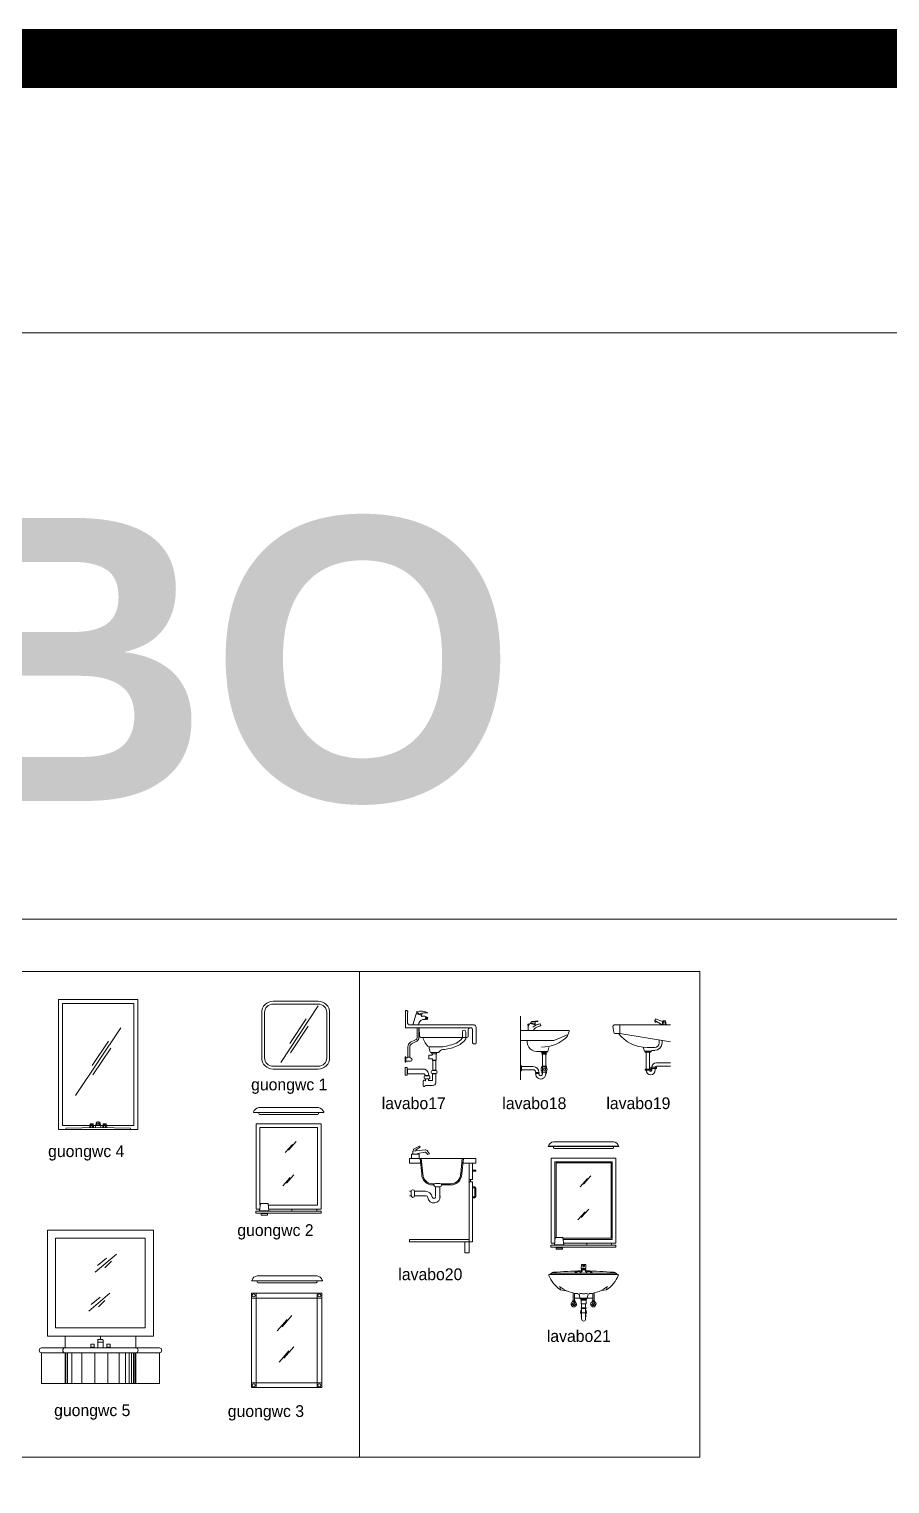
# Model space of a CAD drawing. Header units: inches. Extents: x 242965 to 445791, y 236206 to 423703.
# Drawn here: x 347251 to 354553, y 362299 to 374637 of the extents above; entities that cross this region are included whole.
import ezdxf

# ---------------------------------------------------------------- set-up
doc = ezdxf.new("R2010")
doc.units = ezdxf.units.IN
doc.header["$MEASUREMENT"] = 0
for name, color, linetype, lineweight in [('2', 181, 'Continuous', 20), ('8', 253, 'Continuous', 20), ('9', 251, 'Continuous', 13), ('e', 96, 'Continuous', 5)]:
    doc.layers.add(name, color=color, linetype=linetype, lineweight=lineweight)
doc.styles.add('PADTIC-TEXT KHUNG LON TIEU DE', font='', dxfattribs={"height": 800})
doc.styles.get('PADTIC-TEXT KHUNG LON TIEU DE').set_extended_font_data('.VnHelvetInsH', bold=True)

# ---------------------------------------------------------------- blocks, each defined once
blk = doc.blocks.new('lavabo21')
for p, q in [((-299, -37), (-299, -42)), ((246, -59), (-246, -59)), ((299, -37), (299, -42)), ((-275, -139), (275, -139)), ((-275, -861), (-275, -139)), ((-244, -170), (244, -170)), ((-244, -829), (-244, -170)), ((-233, -180), (233, -180)), ((-233, -813), (-233, -180)), ((233, -180), (233, -819)), ((244, -170), (244, -829)), ((275, -139), (275, -861)), ((-29, -382), (33, -312)), ((0, -360), (63, -289)), ((-48, -664), (14, -594)), ((-19, -642), (44, -571)), ((233, -819), (-174, -819)), ((244, -829), (-173, -829)), ((275, -861), (-169, -861)), ((28, -878), (28, -861)), ((238, -878), (238, -861)), ((-182, -878), (-182, -875)), ((-72, -1116), (-71, -1102)), ((-71, -1102), (-30, -1102)), ((-64, -1116), (-64, -1108)), ((-64, -1108), (-58, -1108)), ((-58, -1108), (-58, -1116)), ((-23, -1107), (-32, -1109)), ((-17, -1042), (-20, -1075)), ((-20, -1075), (-10, -1075)), ((-16, -1075), (-18, -1090)), ((0, -1042), (-17, -1042)), ((-10, -1075), (-12, -1097)), ((-8, -1042), (-7, -1060)), ((-7, -1060), (0, -1060)), ((-4, -1042), (-4, -1057)), ((-4, -1057), (1, -1058)), ((4, -1057), (0, -1058)), ((7, -1060), (0, -1060)), ((1, -1042), (18, -1042)), ((4, -1042), (4, -1057)), ((8, -1042), (7, -1060)), ((20, -1075), (11, -1075)), ((11, -1075), (13, -1097)), ((16, -1075), (18, -1090)), ((18, -1042), (20, -1075)), ((23, -1107), (32, -1109)), ((71, -1102), (31, -1102)), ((59, -1108), (59, -1116)), ((65, -1108), (59, -1108)), ((65, -1116), (65, -1108)), ((73, -1116), (71, -1102)), ((-289, -1127), (0, -1127)), ((-285, -1127), (-272, -1115)), ((-265, -1116), (0, -1116)), ((265, -1116), (0, -1116)), ((290, -1127), (0, -1127)), ((285, -1127), (273, -1115)), ((-195, -1256), (-197, -1242)), ((-195, -1256), (-147, -1264)), ((-88, -1351), (-88, -1283)), ((-86, -1355), (-79, -1355)), ((-77, -1351), (-77, -1285)), ((-77, -1326), (-31, -1326)), ((-31, -1327), (-34, -1301)), ((-31, -1327), (0, -1327)), ((-29, -1327), (-29, -1334)), ((-29, -1334), (0, -1334)), ((-24, -1335), (-24, -1339)), ((-24, -1339), (0, -1339)), ((-22, -1339), (0, -1339)), ((-20, -1339), (-20, -1344)), ((-20, -1344), (0, -1344)), ((-20, -1344), (-20, -1375)), ((31, -1327), (0, -1327)), ((29, -1334), (0, -1334)), ((23, -1339), (0, -1339)), ((25, -1339), (0, -1339)), ((21, -1344), (0, -1344)), ((21, -1339), (21, -1344)), ((21, -1344), (21, -1375)), ((25, -1335), (25, -1339)), ((29, -1327), (29, -1334)), ((31, -1327), (35, -1301)), ((31, -1326), (78, -1326)), ((78, -1351), (78, -1285)), ((87, -1355), (79, -1355)), ((89, -1351), (89, -1283)), ((196, -1256), (150, -1262)), ((196, -1256), (198, -1242)), ((1, -1408), (-21, -1408)), ((-21, -1408), (-21, -1415)), ((-21, -1415), (0, -1415)), ((-20, -1375), (0, -1375)), ((-16, -1476), (-20, -1476)), ((-20, -1476), (-20, -1483)), ((-16, -1375), (-16, -1408)), ((-16, -1415), (-16, -1503)), ((-16, -1452), (0, -1452)), ((21, -1375), (0, -1375)), ((0, -1408), (22, -1408)), ((22, -1415), (0, -1415)), ((16, -1452), (0, -1452)), ((16, -1375), (16, -1408)), ((16, -1415), (16, -1503)), ((16, -1476), (21, -1476)), ((21, -1476), (21, -1483)), ((22, -1408), (22, -1415)), ((-20, -1483), (-16, -1483)), ((21, -1483), (16, -1483))]:
    blk.add_line(p, q)
for points in [[(254, 0), (-254, 0)], [(-299, -37), (299, -37)], [(-299, -42), (299, -42)], [(-246, -861), (-275, -861)], [(-242, -829), (-244, -829)], [(-93, -1351), (-93, -1358), (-86, -1358)], [(-79, -1358), (-72, -1358), (-72, -1351), (-93, -1351)], [(80, -1358), (72, -1358), (72, -1351), (93, -1351)], [(93, -1351), (93, -1358), (87, -1358)]]:
    blk.add_lwpolyline(points)
for points in [[(-247, -875), (-240, -813), (-175, -813), (-167, -875)], [(-278, -895), (-278, -878), (275, -878), (275, -895)], [(-233, -899), (-233, -913), (-178, -913), (-178, -899)]]:
    blk.add_lwpolyline(points, close=True)
blk.add_lwpolyline([(-7, -1082, 0.161551), (-7, -1083, 0.106153), (-5, -1085, 0.070345), (-3, -1086, 0.056606), (0, -1086, 0.056606), (3, -1086, 0.070345), (5, -1085, 0.106153), (7, -1083, 0.161551), (8, -1082, 0.161551), (7, -1081, 0.106153), (5, -1079, 0.070345), (3, -1078, 0.056606), (0, -1078, 0.056606), (-3, -1078, 0.070345), (-5, -1079, 0.106153), (-7, -1081, 0.161551)], format="xyb", close=True)
for centre in [(-83, -1378), (83, -1378)]:
    blk.add_circle(centre, 3.67)
for centre, radius, start, end in [((-248, -51), 51, 96.9521, 164.7062), ((248, -51), 51, 15.2938, 83.0479), ((-245, -49), 9.28, 128.7696, 265.8374), ((245, -49), 9.28, 274.1626, 51.2304), ((-253, -1135), 27.5, 94.0069, 133.3929), ((240, -8170), 7080, 92.0974, 94.0069), ((-30, -1089), 12.6, 270, 356.8186), ((-26, -1093), 14.2, 282.7181, 343.1706), ((-2, -1085), 12.3, 77.7808, 130.8877), ((3, -1085), 12.3, 49.1123, 102.2192), ((27, -1093), 14.2, 196.8294, 257.2819), ((31, -1089), 12.6, 183.1814, 270), ((-239, -8170), 7080, 85.9931, 87.9026), ((254, -1135), 27.5, 46.6071, 85.9931), ((-289, -1132), 5.29, 90, 200.6744), ((-61, -1046), 249, 200.6744, 237.4562), ((-264, -1139), 22.6, 89.0608, 123.7467), ((-34, -1025), 264, 229.9685, 266.8275), ((34, -1025), 264, 273.1725, 310.0315), ((62, -1046), 249, 302.5438, 339.3256), ((265, -1139), 22.6, 56.2533, 90.9392), ((290, -1132), 5.29, 339.3256, 90), ((-194, -1239), 3.72, 51.3737, 213.1012), ((-83, -1378), 22.9, 115.9216, 60.9168), ((-127, -1352), 41.1, 304.1707, 355.5252), ((-41, -1354), 37.4, 180.7376, 237.6909), ((-49, -1304), 15, 8.1342, 86.8275), ((-1, -1169), 121, 254.1009, 270.2763), ((1, -1169), 121, 269.7237, 285.8991), ((50, -1304), 15, 93.1725, 171.8658), ((83, -1378), 22.9, 119.0832, 64.0784), ((42, -1354), 37.4, 302.3091, 359.2624), ((128, -1352), 41.1, 184.4748, 235.8293), ((195, -1239), 3.72, 326.8988, 124.8892), ((-83, -1428), 39.8, 63.2025, 115.9196), ((0, -1445), 25.4, 129.6667, 230.3333), ((0, -1445), 25.4, 309.6667, 50.3333), ((84, -1428), 39.8, 64.0804, 116.7975), ((1, -1504), 17, 178.4663, 268.4663), ((0, -1504), 17, 271.5337, 1.5337)]:
    blk.add_arc(centre, radius, start, end)
blk = doc.blocks.new('lavabo20')
for p, q in [((17, 706), (17, 742)), ((17, 742), (84, 742)), ((28, 764), (28, 742)), ((133, 780), (32, 769)), ((36, 784), (87, 810)), ((37, 769), (36, 784)), ((92, 801), (54, 779)), ((54, 779), (54, 771)), ((131, 760), (71, 749)), ((71, 749), (71, 742)), ((84, 742), (84, 706)), ((87, 810), (92, 801)), ((157, 739), (140, 757)), ((170, 746), (155, 769)), ((157, 739), (170, 746)), ((92, 706), (0, 706)), ((0, 706), (0, 678)), ((0, 706), (0, 668)), ((0, 668), (96, 668)), ((84, 706), (17, 706)), ((92, 706), (458, 706)), ((92, 706), (105, 576)), ((96, 668), (92, 706)), ((101, 706), (115, 577)), ((449, 706), (435, 577)), ((458, 706), (444, 576)), ((458, 706), (454, 668)), ((454, 668), (565, 668)), ((565, 706), (458, 706)), ((508, 527), (508, 668)), ((508, 668), (536, 668)), ((508, 649), (508, 541)), ((536, 668), (536, 527)), ((565, 668), (565, 706)), ((222, 495), (259, 495)), ((536, 527), (508, 527)), ((508, 527), (519, 527)), ((508, 508), (508, 527)), ((519, 508), (508, 508)), ((536, 508), (508, 508)), ((508, 508), (508, 0)), ((519, 527), (519, 508)), ((536, 607), (536, 598)), ((565, 607), (536, 607)), ((536, 598), (565, 598)), ((536, 0), (536, 508)), ((565, 598), (565, 607)), ((16, 429), (0, 429)), ((16, 391), (0, 391)), ((16, 427), (16, 390)), ((137, 429), (44, 429)), ((44, 427), (44, 390)), ((137, 391), (44, 391)), ((199, 492), (212, 492)), ((199, 482), (208, 482)), ((222, 386), (222, 467)), ((222, 467), (259, 467)), ((259, 376), (259, 467)), ((269, 492), (270, 492)), ((270, 492), (350, 492)), ((274, 482), (350, 482)), ((536, 466), (555, 466)), ((536, 457), (552, 457)), ((552, 381), (536, 381)), ((555, 372), (536, 372)), ((555, 453), (555, 385)), ((565, 457), (565, 381)), ((0, 19), (508, 19)), ((0, 0), (0, 19)), ((508, 0), (0, 0)), ((471, -94, 187), (471, 0, 187)), ((471, 0, 187), (508, 0, 187)), ((508, 19), (508, 0)), ((508, 0), (536, 0)), ((508, 0, 187), (508, -94, 187)), ((508, -94, 187), (471, -94, 187))]:
    blk.add_line(p, q)
for centre, radius, start, end in [((33, 764), 4.71, 98.3025, 180), ((133, 752), 7.53, 32.91, 107.5586), ((138, 761), 18.8, 24.8113, 105.381), ((199, 576), 94.1, 180, 270), ((199, 576), 84.7, 180, 270), ((222, 481), 14.1, 90, 270), ((259, 481), 14.1, 270, 90), ((350, 576), 84.7, 270, 0), ((350, 576), 94.1, 270, 0), ((30, 427), 14.1, 0, 180), ((30, 390), 14.1, 180, 0), ((137, 372), 56.5, 7.3416, 90), ((137, 372), 18.8, 7.3416, 90), ((208, 381), 52.2, 187.3416, 5.1771), ((208, 381), 14.5, 174.8229, 5.1771), ((552, 453), 3.76, 0, 90), ((552, 385), 3.76, 270, 360), ((555, 457), 9.41, 0, 90), ((555, 381), 9.41, 270, 0)]:
    blk.add_arc(centre, radius, start, end)
blk = doc.blocks.new('lavabo19')
for p, q in [((-128, 403), (-134, 387)), ((-134, 387), (-72, 350)), ((-68, 378), (-128, 403)), ((-66, 384), (-72, 350)), ((-42, 384), (-66, 384)), ((-59, 384), (-62, 350)), ((-49, 384), (-46, 351)), ((-36, 351), (-42, 384)), ((-488, 339), (-481, 286)), ((0, 350), (-478, 350)), ((-471, 278), (-431, 278)), ((-431, 350), (-431, 278)), ((-431, 278), (0, 206)), ((-232, 161), (-221, 127)), ((-221, 127), (-161, 127)), ((-214, 127), (-214, 118)), ((-206, 127), (-206, -34)), ((-134, 158), (-197, 158)), ((-177, 127), (-177, -34)), ((-168, 127), (-168, 118)), ((-161, 127), (-159, 135)), ((-134, 134), (-159, 134)), ((-96, 222), (-96, 197)), ((-72, 218), (-72, 197)), ((-214, 118), (-181, 118)), ((-168, 118), (-201, 118)), ((-120, 29), (0, 29)), ((-120, 0), (0, 0)), ((-216, -24), (-168, -24)), ((-216, -34), (-216, -24)), ((-168, -34), (-216, -34)), ((-168, -24), (-168, -34)), ((-167, -9), (-120, -9)), ((-167, -19), (-167, -9)), ((-120, -19), (-167, -19)), ((-158, -34), (-158, -10)), ((-129, -34), (-129, -10)), ((-120, -9), (-120, -19))]:
    blk.add_line(p, q)
for centre, radius, start, end in [((-125, 383), 9.71, 156.5196, 319.2681), ((-478, 340), 9.59, 90, 187.5946), ((-471, 288), 9.59, 187.5946, 270), ((-197, 468), 309, 217.7795, 269.9538), ((-134, 197), 62.3, 270, 0), ((-134, 197), 38.4, 270, 0), ((-120, -10), 38.4, 90, 180), ((-120, -10), 9.59, 90, 180), ((-168, -34), 38.4, 180, 0), ((-168, -34), 9.59, 180, 0)]:
    blk.add_arc(centre, radius, start, end)
blk = doc.blocks.new('lavabo18')
for p, q in [((0, 539), (0, 0)), ((404, 418), (0, 419)), ((128, 467), (83, 478)), ((168, 475), (128, 467)), ((171, 460), (152, 453)), ((403, 383), (283, 333)), ((413, 408), (397, 368)), ((283, 333), (0, 333)), ((172, 239), (176, 233)), ((224, 233), (176, 233)), ((181, 233), (183, 229)), ((181, 221), (183, 224)), ((181, 221), (183, 217)), ((217, 229), (183, 229)), ((217, 224), (183, 224)), ((217, 217), (183, 217)), ((187, 229), (187, 224)), ((187, 217), (187, 116)), ((214, 229), (214, 224)), ((214, 217), (214, 116)), ((220, 233), (217, 229)), ((220, 221), (217, 224)), ((220, 221), (217, 217)), ((228, 239), (224, 233)), ((107, 112), (9, 112)), ((105, 85), (9, 85)), ((129, 64), (129, 61)), ((129, 58), (129, 56)), ((129, 53), (129, 52)), ((156, 64), (156, 61)), ((156, 58), (156, 56)), ((156, 53), (156, 49)), ((181, 113), (183, 116)), ((181, 113), (183, 109)), ((217, 116), (183, 116)), ((217, 109), (183, 109)), ((187, 109), (187, 47)), ((214, 109), (214, 46)), ((220, 113), (217, 116)), ((220, 113), (217, 109))]:
    blk.add_line(p, q)
for points in [[(94, 491), (96, 495), (146, 499), (147, 493), (123, 490)], [(66, 445), (63, 472), (68, 473), (69, 455)], [(86, 479), (120, 473), (119, 468)], [(0, 125), (9, 114), (9, 82), (0, 71)], [(187, 64), (181, 64), (181, 57), (187, 57)], [(219, 57), (219, 64), (214, 64)], [(214, 57), (219, 57)]]:
    blk.add_lwpolyline(points)
for points in [[(83, 478), (77, 474, 0.18247), (65, 419), (106, 420)], [(120, 473), (123, 474), (123, 490), (94, 491, 0.205312), (86, 479, 0.772223)], [(103, 446), (112, 452, -0.103573), (168, 475), (171, 458), (153, 452), (150, 453), (150, 453)], [(106, 420, 0.235925), (109, 421, -0.112018), (150, 453, -2.483317)], [(240, 273), (232, 240), (156, 240, -0.505606), (57, 333)]]:
    blk.add_lwpolyline(points, format="xyb")
for points in [[(158, 58), (158, 61), (127, 61), (127, 58)], [(158, 53), (158, 56), (127, 56), (127, 53)]]:
    blk.add_lwpolyline(points, close=True)
blk.add_circle((200, 89), 9.15)
for centre, radius, start, end in [((404, 409), 9.6, 354.3107, 86.1399), ((182, 577), 300, 269.2794, 315.9637), ((105, 61), 24.6, 7.4507, 88.1702), ((105, 61), 51.4, 3.2909, 87.84), ((171, 49), 42.5, 176.0996, 3.7291), ((171, 49), 15.4, 179.1834, 3.9155), ((200, 89), 25.2, 128.3879, 51.6121)]:
    blk.add_arc(centre, radius, start, end)
blk = doc.blocks.new('lavabo17')
for p, q in [((1, 518), (9, 518)), ((1, 368), (1, 518)), ((20, 501), (20, 410)), ((144, 496), (139, 481)), ((34, 395), (583, 395)), ((143, 395), (45, 395)), ((93, 488), (64, 395)), ((95, 489), (136, 476)), ((116, 410), (111, 395)), ((139, 481), (120, 487)), ((136, 479), (135, 476)), ((136, 482), (136, 479)), ((136, 476), (136, 476)), ((174, 462), (170, 443)), ((170, 445), (175, 444)), ((174, 462), (179, 460)), ((179, 460), (175, 444)), ((175, 444), (176, 442)), ((181, 461), (176, 442)), ((176, 442), (182, 441)), ((179, 460), (181, 461)), ((181, 461), (186, 460)), ((186, 460), (182, 441)), ((182, 442), (188, 440)), ((186, 459), (192, 458)), ((192, 458), (188, 440)), ((601, 375), (601, 239)), ((561, 369), (1, 369)), ((82, 266), (45, 248)), ((87, 251), (52, 234)), ((101, 370), (101, 282)), ((116, 370), (116, 280)), ((121, 299), (119, 369)), ((522, 288), (133, 288)), ((485, 281), (485, 336)), ((513, 336), (513, 275)), ((534, 352), (534, 298)), ((571, 243), (571, 356)), ((-1, 124), (-1, 79)), ((5, 124), (-1, 124)), ((5, 79), (5, 124)), ((23, 210), (23, 121)), ((38, 210), (39, 122)), ((199, 134), (199, 112)), ((226, 139), (202, 139)), ((203, 208), (319, 208)), ((281, 161), (213, 161)), ((226, 160), (226, 150)), ((265, 160), (226, 160)), ((226, 150), (265, 150)), ((231, 150), (231, 143)), ((260, 150), (231, 150)), ((261, 98), (261, 148)), ((265, 150), (265, 160)), ((594, 233), (576, 233)), ((-1, 79), (5, 79)), ((0, 33), (0, -33)), ((16, 33), (0, 33)), ((5, 86), (44, 86)), ((6, 115), (6, 86)), ((13, 115), (6, 115)), ((16, -33), (16, 33)), ((18, -21), (18, 20)), ((18, 20), (166, 20)), ((39, 120), (23, 120)), ((204, 107), (226, 107)), ((230, 104), (230, 95)), ((230, 95), (259, 95)), ((260, 8), (230, 8)), ((233, 93), (233, 10)), ((259, 93), (233, 93)), ((233, 10), (259, 10)), ((259, 10), (259, 93)), ((0, -33), (16, -33)), ((159, -21), (18, -21)), ((153, -80), (155, -73)), ((153, -121), (153, -80)), ((155, -127), (153, -121)), ((155, -73), (166, -73)), ((160, -45), (160, -53)), ((166, -73), (169, -79)), ((169, -120), (166, -127)), ((199, -35), (167, -35)), ((199, -36), (169, -36)), ((169, -62), (199, -62)), ((169, -79), (172, -79)), ((232, -120), (169, -120)), ((172, -63), (198, -63)), ((172, -79), (172, -63)), ((198, -63), (198, -77)), ((198, -77), (201, -78)), ((201, -78), (227, -78)), ((208, -53), (208, -45)), ((220, -1), (220, -9)), ((230, -18), (260, -18)), ((230, -73), (230, -19)), ((230, -19), (260, -19)), ((260, -19), (260, -98)), ((269, -9), (269, -1)), ((166, -127), (155, -127))]:
    blk.add_line(p, q)
for centre, radius, start, end in [((96, 505), 1.47, 81.4902, 245.0786), ((74, 457), 51.6, 38.1339, 65.7188), ((112, 485), 17.3, 124.0249, 168.5399), ((133, 395), 117, 61.4293, 108.531), ((166, 401), 96.9, 76.9623, 117.5377), ((188, 498), 1.77, 270.5367, 29.2747), ((95, 487), 1.45, 89.6251, 167.6385), ((119, 492), 5.31, 218.2255, 298.2616), ((157, 398), 43, 78.606, 164.7217), ((142, 473), 6.04, 157.4538, 301.1834), ((155, 392), 76.9, 76.0994, 97.3664), ((166, 445), 4.42, 264.7888, 336.3175), ((173, 467), 2.241650517330076e-13, 250.3289, 225), ((171, 464), 3.75, 338.0029, 44.6398)]:
    blk.add_arc(centre, radius, start, end)
at = {"extrusion": (0, 0, -1)}
for centre, major_axis, start_param, end_param in [((7, 504), (-9.78, 9.78), 0.92473, 2.546613), ((36, 411), (11.3, 11.3), 2.52635, 3.867248), ((579, 373), (22.1, 0.5), -1.360688, -0.078669), ((68, 208), (-45.7, 0.4), 0.02148, 1.028783), ((75, 292), (-27.1, 0.2), 3.48963, 4.4639), ((75, 292), (42.4, 0.1), 0.287235, 1.290528), ((135, 301), (-9.59, 9.59), 4.058853, 5.365343), ((279, 316), (-133, 0), -0.949185, -0.219249), ((362, 386), (187, 2), 0.642227, 1.218192), ((359, 386), (-163, 4), 3.816945, 4.220425), ((499, 336), (9.89, 9.89), 3.926991, 7.068583), ((522, 300), (-8.67, 8.67), 2.532636, 3.957283), ((555, 352), (14.7, 14.7), 3.950874, 4.933578), ((553, 353), (-12.6, 12.6), 1.216122, 2.190019), ((68, 208), (30.4, 0.5), 3.202143, 4.177993), ((205, 133), (4.31, 4.31), 4.068142, 4.9624), ((330, 217), (129, 1), 2.708067, 3.08394), ((226, 143), (-2.97, 2.97), 2.409577, 3.97413), ((259, 147), (-2.08, 2.08), 1.250197, 2.023992), ((338, 117), (-72.4, 1.2), 0.650992, 1.289042), ((204, 838), (640, 0), 1.20533, 1.390884), ((307, 496), (310, 0), 1.170198, 1.533923), ((589, 247), (13, 13), 3.11675, 3.748867), ((594, 240), (-4.81, 4.81), 2.557727, 3.974731), ((11, 129), (-10.5, 10.5), 3.024575, 3.810712), ((46, 121), (5.03, 5.03), 2.650509, 3.793909), ((44, 100), (9.95, 9.95), -0.785398, 2.356194), ((140, -33), (58.4, 0.1), -1.117392, 0.041518), ((211, 120), (-10.9, 10.9), 4.46294, 4.918719), ((230, -1), (-6.65, 6.65), 5.497787, 7.068583), ((227, 104), (2.53, 2.53), -1.013617, 0.803265), ((258, 98), (-2.06, 2.06), 2.331871, 3.71303), ((260, -1), (-6.65, 6.65), 0.785398, 2.356194), ((151, -35), (11.7, 11.7), -0.258998, 0.757661), ((169, -45), (6.65, 6.65), 3.926991, 5.497787), ((169, -53), (-6.65, 6.65), 3.926991, 5.497787), ((199, -45), (6.65, 6.65), -0.785398, 0.785398), ((199, -53), (-6.65, 6.65), 2.356194, 3.926991), ((230, -9), (-6.65, 6.65), 3.926991, 5.497787), ((222, -71), (5.9, 5.9), 1.094469, 1.848373), ((230, -89), (-30.9, 0.5), 3.41349, 4.632934), ((260, -9), (6.65, 6.65), 0.785398, 2.356194)]:
    blk.add_ellipse(centre, major_axis=major_axis, ratio=1, start_param=start_param, end_param=end_param, dxfattribs=at)
blk = doc.blocks.new('guongwc5')
for p, q in [((-45, -356), (135, -204)), ((-24, -301), (52, -239)), ((38, -320), (93, -265)), ((-100, -687), (80, -535)), ((-79, -632), (-3, -570)), ((-17, -651), (38, -596)), ((-300, -1000), (-300, -900)), ((-82, -1000), (-82, -974)), ((-77, -969), (-58, -969)), ((-54, -974), (-54, -1000)), ((-22, -1000), (-22, -933)), ((-17, -928), (17, -928)), ((17, -952), (-17, -952)), ((0, -928), (0, -900)), ((22, -933), (22, -1000)), ((54, -974), (54, -1000)), ((77, -969), (58, -969)), ((82, -1000), (82, -974)), ((300, -1000), (300, -900)), ((-500, -1000), (500, -1000)), ((-500, -1040), (500, -1040)), ((-500, -1300), (-500, -1040)), ((-300, -1300), (-300, -1040)), ((-295, -1040), (-295, -1300)), ((-279, -1040), (-279, -1300)), ((-243, -1040), (-243, -1300)), ((-158, -1040), (-158, -1300)), ((-58, -994), (-77, -994)), ((-49, -1040), (-49, -1300)), ((-22, -1000), (22, -1000)), ((58, -994), (77, -994)), ((63, -1040), (63, -1300)), ((158, -1040), (158, -1300)), ((212, -1040), (212, -1300)), ((243, -1040), (243, -1300)), ((263, -1040), (263, -1300)), ((279, -1040), (279, -1300)), ((291, -1040), (291, -1300)), ((295, -1040), (295, -1300)), ((300, -1300), (300, -1040)), ((500, -1300), (500, -1040)), ((500, -1300), (-500, -1300))]:
    blk.add_line(p, q)
for points in [[(-450, 0), (450, 0), (450, -900), (-450, -900)], [(-380, -70), (380, -70), (380, -830), (-380, -830)]]:
    blk.add_lwpolyline(points, close=True)
for centre, radius, start, end in [((-78, -973), 4.46, 85.1972, 192.5372), ((-58, -973), 4.46, 347.4628, 94.8028), ((-17, -932), 4.46, 85.1972, 192.5372), ((-17, -948), 4.46, 167.4628, 274.8028), ((17, -932), 4.46, 347.4628, 94.8028), ((17, -948), 4.46, 265.1972, 12.5372), ((58, -973), 4.46, 85.1972, 192.5372), ((78, -973), 4.46, 347.4628, 94.8028), ((-500, -1020), 20, 90, 270), ((-300, -1020), 20, 90, 270), ((-78, -989), 4.46, 167.4628, 274.8028), ((-58, -989), 4.46, 265.1972, 12.5372), ((58, -989), 4.46, 167.4628, 274.8028), ((78, -989), 4.46, 265.1972, 12.5372), ((300, -1020), 20, 270, 90), ((500, -1020), 20, 270, 90)]:
    blk.add_arc(centre, radius, start, end)
blk = doc.blocks.new('guongwc4')
for p, q in [((192, 863), (-192, 288)), ((88, 751), (-50, 544)), ((106, 691), (-45, 464)), ((-336, 0), (336, 0)), ((-278, 0), (-273, 11)), ((-273, 11), (0, 17)), ((-72, 20), (-67, 48)), ((-67, 48), (-43, 48)), ((-60, 48), (-63, 20)), ((-51, 48), (-48, 20)), ((-43, 48), (-39, 20)), ((-22, 20), (-16, 55)), ((12, 48), (-13, 48)), ((-13, 48), (-13, 38)), ((-13, 38), (12, 38)), ((0, 48), (0, 65)), ((273, 11), (0, 17)), ((12, 38), (12, 48)), ((16, 55), (22, 20)), ((43, 48), (39, 20)), ((67, 48), (43, 48)), ((51, 48), (48, 20)), ((60, 48), (63, 20)), ((72, 20), (67, 48)), ((278, 0), (273, 11))]:
    blk.add_line(p, q)
blk.add_lwpolyline([(336, 0), (336, 1103), (-336, 1103), (-336, 0)])
blk.add_lwpolyline([(302, 34), (302, 1069), (-302, 1069), (-302, 34)], close=True)
for centre, radius, start, end in [((-4, 53), 12.1, 89.0735, 170.5377), ((-2, 190), 125, 269.0735, 270.9265), ((2, 190), 125, 269.0735, 270.9265), ((4, 53), 12.1, 9.4623, 90.9265)]:
    blk.add_arc(centre, radius, start, end)
blk = doc.blocks.new('guongwc3')
for p, q in [((254, 0), (-254, 0)), ((-299, -37), (-299, -42)), ((-299, -42), (299, -42)), ((246, -59), (-246, -59)), ((299, -37), (299, -42)), ((-303, -948), (-303, -148)), ((-303, -148), (294, -148)), ((-303, -188), (294, -188)), ((-263, -948), (-263, -148)), ((254, -948), (254, -148)), ((294, -948), (294, -148)), ((-83, -465), (1, -369)), ((-43, -433), (41, -337)), ((-28, -699), (56, -603)), ((-68, -731), (16, -635)), ((-303, -908), (294, -908)), ((-303, -948), (294, -948))]:
    blk.add_line(p, q)
for centre in [(-284, -166), (274, -166), (-284, -929), (274, -929)]:
    blk.add_circle(centre, 12.9)
for centre, radius, start, end in [((-248, -51), 51, 96.9521, 164.7062), ((248, -51), 51, 15.2938, 83.0479), ((-245, -49), 9.28, 128.7696, 265.8374), ((245, -49), 9.28, 274.1626, 51.2304)]:
    blk.add_arc(centre, radius, start, end)
blk = doc.blocks.new('guongwc2')
for p, q in [((-299, -37), (-299, -42)), ((246, -59), (-246, -59)), ((299, -37), (299, -42)), ((-275, -139), (275, -139)), ((-275, -861), (-275, -139)), ((-244, -170), (244, -170)), ((-244, -829), (-244, -170)), ((244, -170), (244, -829)), ((275, -139), (275, -861)), ((-29, -382), (33, -312)), ((0, -360), (63, -289)), ((-48, -664), (14, -594)), ((-19, -642), (44, -571)), ((244, -829), (-173, -829)), ((275, -861), (-169, -861)), ((28, -878), (28, -861)), ((238, -878), (238, -861)), ((-182, -878), (-182, -875))]:
    blk.add_line(p, q)
for points in [[(254, 0), (-254, 0)], [(-299, -42), (299, -42)], [(-246, -861), (-275, -861)], [(-242, -829), (-244, -829)]]:
    blk.add_lwpolyline(points)
for points in [[(-247, -875), (-240, -813), (-175, -813), (-167, -875)], [(-278, -895), (-278, -878), (275, -878), (275, -895)], [(-233, -899), (-233, -913), (-178, -913), (-178, -899)]]:
    blk.add_lwpolyline(points, close=True)
for centre, radius, start, end in [((-248, -51), 51, 96.9521, 164.7062), ((248, -51), 51, 15.2938, 83.0479), ((-245, -49), 9.28, 128.7696, 265.8374), ((245, -49), 9.28, 274.1626, 51.2304)]:
    blk.add_arc(centre, radius, start, end)
blk = doc.blocks.new('guongwc1')
for p, q in [((192, 537), (-127, 57)), ((89, 425), (-49, 218)), ((106, 364), (-45, 138))]:
    blk.add_line(p, q)
for points in [[(192, 0), (-192, 0, -0.414214), (-288, 96), (-288, 479, -0.414214), (-192, 575), (192, 575, -0.414214), (288, 479), (288, 96, -0.414214)], [(-192, 24, -0.414214), (-264, 96), (-264, 479, -0.414214), (-192, 551), (192, 551, -0.414214), (264, 479), (264, 96, -0.414214), (192, 24)]]:
    blk.add_lwpolyline(points, format="xyb", close=True)

msp = doc.modelspace()

# ---------------------------------------------------------------- linework, layer by layer
at = {"layer": '8'}
msp.add_lwpolyline([(245625.122, 336420.808), (245625.122, 372060.808), (443316.424, 372060.808), (443316.424, 336420.808)], close=True, dxfattribs=at)
at = {"layer": '9'}
for points in [[(347165.362, 366643.79), (350053.124, 366643.79), (350053.124, 362526.323), (347165.362, 362526.323)], [(350053.124, 366643.79), (352940.887, 366643.79), (352940.887, 362526.323), (350053.124, 362526.323)]]:
    msp.add_lwpolyline(points, close=True, dxfattribs=at)
at = {"layer": 'e'}
for p, q in [((245625.122, 372060.808), (443316.424, 372060.808)), ((291368.494, 367089.286), (443316.424, 367089.285))]:
    msp.add_line(p, q, dxfattribs=at)
at = {"layer": 'e', "const_width": 500}
msp.add_lwpolyline([(243214.545, 374386.592), (445541.094, 374386.592), (445541.094, 334267.932), (243214.545, 334267.932)], close=True, dxfattribs=at)

# ---------------------------------------------------------------- block references
at = {"layer": '9'}
for name, p in [('guongwc4', (347836.927, 365303.401)), ('guongwc1', (349512.137, 365816.761)), ('lavabo17', (350441.966, 365796.919)), ('lavabo18', (351419.547, 365726.199)), ('lavabo19', (352691.832, 365841.142)), ('guongwc2', (349452.5, 365490.496)), ('lavabo21', (351954.106, 365201.173)), ('lavabo20', (350476.783, 364352.236, -186.83)), ('guongwc5', (347856.186, 364451.62)), ('guongwc3', (349439.364, 364063.267))]:
    msp.add_blockref(name, p, dxfattribs=at)

# ---------------------------------------------------------------- texts
at = {"layer": '2', "style": 'PADTIC-TEXT KHUNG LON TIEU DE'}
msp.add_text('lavabo', height=2400, dxfattribs=at).set_placement((337233.807, 368091.039))
at = {"layer": '2'}
for s, p in [('guongwc 1', (349134.185, 365636.292)), ('lavabo17', (350242.31, 365477.058)), ('lavabo18', (351265.438, 365477.058)), ('lavabo19', (352147.885, 365477.058)), ('guongwc 4', (347412.174, 365070.81)), ('guongwc 2', (349017.274, 364401.11)), ('lavabo20', (350382.99, 364026.648)), ('lavabo21', (351642.716, 363502.712)), ('guongwc 5', (347463.215, 362873.688)), ('guongwc 3', (348936.342, 362866.198))]:
    msp.add_text(s, height=100, dxfattribs=at).set_placement(p)

doc.saveas('drawing.dxf')
